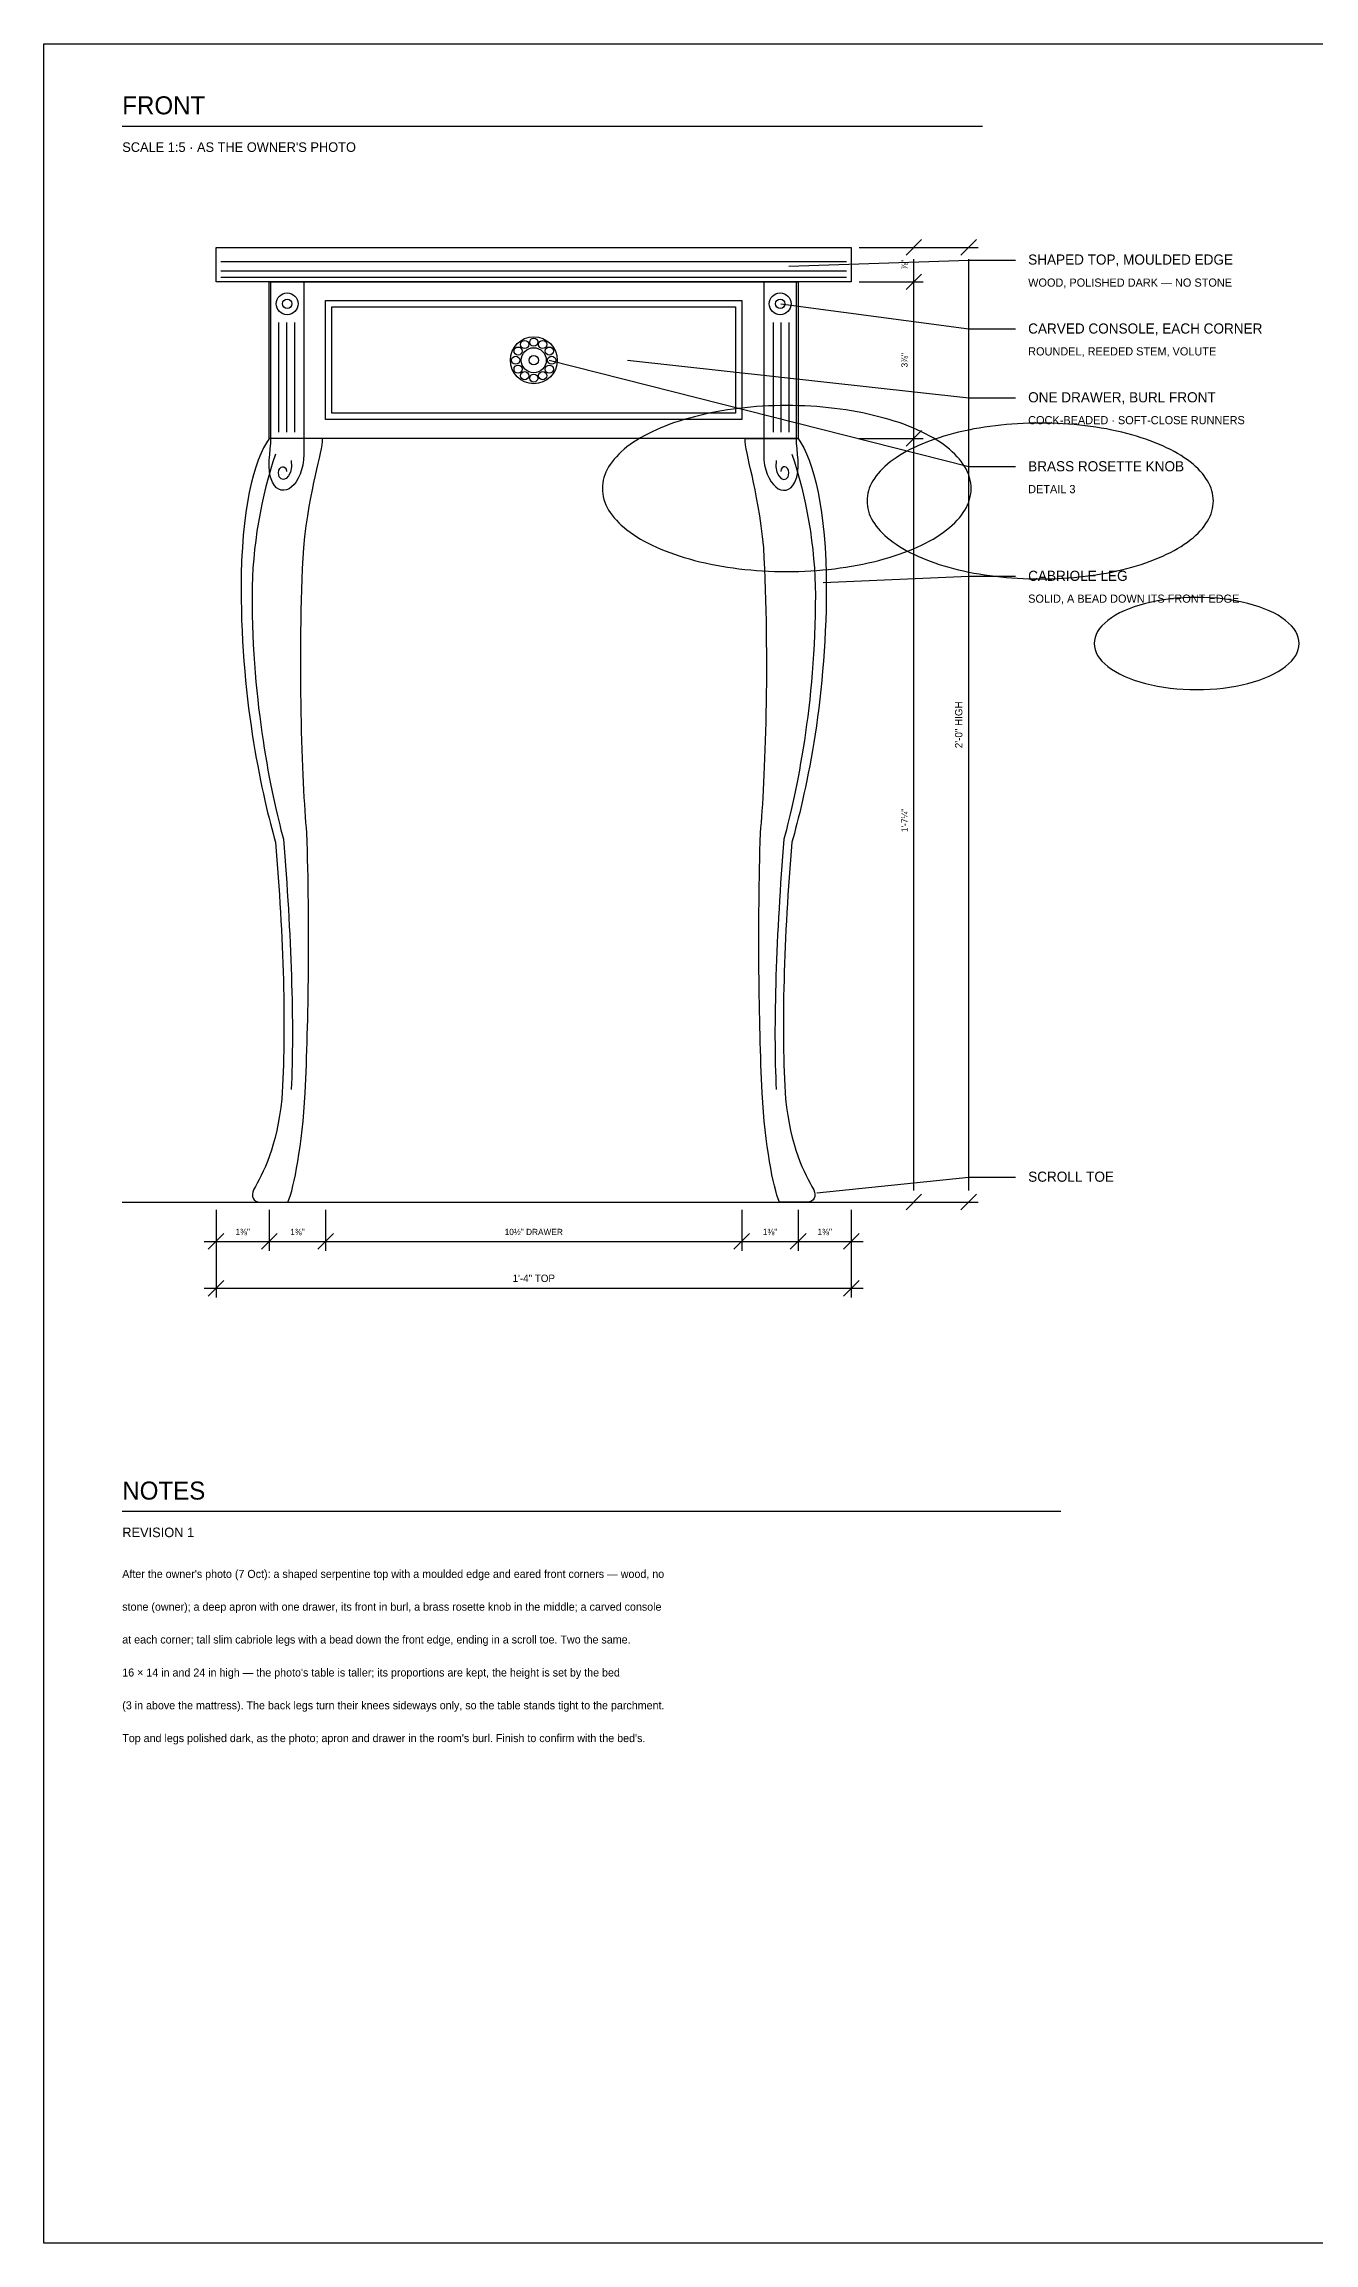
# Model space of a CAD drawing. Header units: inches. Extents: x 0.3 to 16.2, y 0.3 to 11.4.
# Drawn here: x 0.31 to 6.71, y 0.31 to 11.38 of the extents above; entities that cross this region are included whole.
import ezdxf
from ezdxf.enums import TextEntityAlignment as Align

# ---------------------------------------------------------------- set-up
doc = ezdxf.new("R2010")
doc.units = ezdxf.units.IN
doc.header["$LTSCALE"] = 0.009843
doc.header["$MEASUREMENT"] = 0
doc.layers.add('GEOMETRY', color=7, linetype='Continuous')
doc.layers.add('TEXT', color=7, linetype='Continuous')

msp = doc.modelspace()

# ---------------------------------------------------------------- linework, layer by layer
at = {"layer": 'GEOMETRY'}
for p, q in [((0.709, 10.965), (5.039, 10.965)), ((4.417, 10.354), (4.74, 10.354)), ((4.417, 10.354), (5.016, 10.354)), ((4.654, 10.315), (4.732, 10.394)), ((4.693, 5.61), (4.693, 10.295)), ((4.929, 10.315), (5.008, 10.394)), ((4.969, 5.61), (4.969, 10.295)), ((1.205, 10.283), (4.354, 10.283)), ((1.205, 10.236), (4.354, 10.236)), ((1.205, 10.205), (4.354, 10.205)), ((4.417, 10.181), (4.74, 10.181)), ((4.654, 10.142), (4.732, 10.22)), ((1.496, 9.976), (1.496, 9.425)), ((1.535, 9.976), (1.535, 9.425)), ((1.575, 9.976), (1.575, 9.425)), ((3.984, 9.976), (3.984, 9.425)), ((4.024, 9.976), (4.024, 9.425)), ((4.063, 9.976), (4.063, 9.425)), ((4.654, 9.354), (4.732, 9.433)), ((4.417, 9.394), (4.74, 9.394)), ((0.709, 5.551), (4.85, 5.551)), ((4.417, 5.551), (4.74, 5.551)), ((4.417, 5.551), (5.016, 5.551)), ((4.654, 5.512), (4.732, 5.591)), ((4.929, 5.512), (5.008, 5.591)), ((1.181, 5.512), (1.181, 5.307)), ((1.181, 5.512), (1.181, 5.071)), ((1.449, 5.512), (1.449, 5.307)), ((1.732, 5.512), (1.732, 5.307)), ((3.827, 5.512), (3.827, 5.307)), ((4.11, 5.512), (4.11, 5.307)), ((4.378, 5.512), (4.378, 5.307)), ((4.378, 5.512), (4.378, 5.071)), ((1.122, 5.354), (4.437, 5.354)), ((1.142, 5.315), (1.22, 5.394)), ((1.409, 5.315), (1.488, 5.394)), ((1.693, 5.315), (1.772, 5.394)), ((3.787, 5.315), (3.866, 5.394)), ((4.071, 5.315), (4.15, 5.394)), ((4.339, 5.315), (4.417, 5.394)), ((1.122, 5.118), (4.437, 5.118)), ((1.142, 5.079), (1.22, 5.157)), ((4.339, 5.079), (4.417, 5.157)), ((0.709, 3.996), (5.433, 3.996))]:
    msp.add_line(p, q, dxfattribs=at)
for points in [[(0.315, 11.378), (16.22, 11.378), (16.22, 0.315), (0.315, 0.315), (0.315, 11.378)], [(1.181, 10.354), (4.378, 10.354), (4.378, 10.181), (1.181, 10.181), (1.181, 10.354)], [(4.063, 10.26), (4.969, 10.291), (5.205, 10.291)], [(1.449, 10.181), (4.11, 10.181), (4.11, 9.394), (1.449, 9.394), (1.449, 10.181)], [(1.457, 10.181), (1.622, 10.181), (1.622, 9.315)], [(1.457, 9.394), (1.457, 10.181)], [(4.102, 10.181), (3.937, 10.181), (3.937, 9.315)], [(4.102, 9.394), (4.102, 10.181)], [(1.732, 10.087), (3.827, 10.087), (3.827, 9.488), (1.732, 9.488), (1.732, 10.087)], [(4.024, 10.071), (4.969, 9.945), (5.205, 9.945)], [(1.764, 10.055), (3.795, 10.055), (3.795, 9.52), (1.764, 9.52), (1.764, 10.055)], [(2.858, 9.787), (4.969, 9.252), (5.205, 9.252)], [(3.252, 9.787), (4.969, 9.598), (5.205, 9.598)], [(1.717, 9.394), (1.449, 9.394)], [(3.843, 9.394), (4.11, 9.394)], [(4.236, 8.669), (4.969, 8.701), (5.205, 8.701)], [(4.205, 5.598), (4.969, 5.677), (5.205, 5.677)], [(1.402, 5.551), (1.543, 5.551)], [(4.157, 5.551), (4.016, 5.551)]]:
    msp.add_lwpolyline(points, dxfattribs=at)
for centre, radius in [((1.539, 10.071), 0.0551), ((1.539, 10.071), 0.0236), ((4.02, 10.071), 0.0551), ((4.02, 10.071), 0.0236), ((2.78, 9.787), 0.118), ((2.701, 9.833), 0.0205), ((2.734, 9.866), 0.0205), ((2.78, 9.787), 0.063), ((2.78, 9.878), 0.0205), ((2.825, 9.866), 0.0205), ((2.858, 9.833), 0.0205), ((2.689, 9.787), 0.0205), ((2.701, 9.742), 0.0205), ((2.78, 9.787), 0.0236), ((2.858, 9.742), 0.0205), ((2.87, 9.787), 0.0205), ((2.734, 9.709), 0.0205), ((2.78, 9.697), 0.0205), ((2.825, 9.709), 0.0205)]:
    msp.add_circle(centre, radius, dxfattribs=at)
for points, knots in [([(4.981, 9.142), (4.981, 9.068), (4.939, 8.996), (4.857, 8.933), (4.776, 8.869), (4.658, 8.817), (4.517, 8.78), (4.376, 8.743), (4.216, 8.724), (4.053, 8.724), (3.89, 8.724), (3.73, 8.743), (3.589, 8.78), (3.448, 8.817), (3.331, 8.869), (3.249, 8.933), (3.168, 8.996), (3.125, 9.068), (3.125, 9.142), (3.125, 9.215), (3.168, 9.287), (3.249, 9.351), (3.331, 9.414), (3.448, 9.467), (3.589, 9.503), (3.73, 9.54), (3.89, 9.559), (4.053, 9.559), (4.216, 9.559), (4.376, 9.54), (4.517, 9.503), (4.658, 9.467), (4.776, 9.414), (4.857, 9.351), (4.939, 9.287), (4.981, 9.215), (4.981, 9.142)], [0, 0, 0, 0, 1, 1, 1, 2, 2, 2, 3, 3, 3, 4, 4, 4, 5, 5, 5, 6, 6, 6, 7, 7, 7, 8, 8, 8, 9, 9, 9, 10, 10, 10, 11, 11, 11, 12, 12, 12, 12]), ([(6.2, 9.079), (6.2, 9.01), (6.16, 8.942), (6.084, 8.883), (6.007, 8.823), (5.897, 8.774), (5.765, 8.739), (5.632, 8.705), (5.482, 8.687), (5.329, 8.687), (5.176, 8.687), (5.025, 8.705), (4.893, 8.739), (4.76, 8.774), (4.65, 8.823), (4.574, 8.883), (4.497, 8.942), (4.457, 9.01), (4.457, 9.079), (4.457, 9.148), (4.497, 9.215), (4.574, 9.275), (4.65, 9.334), (4.76, 9.384), (4.893, 9.418), (5.025, 9.453), (5.176, 9.471), (5.329, 9.471), (5.482, 9.471), (5.632, 9.453), (5.765, 9.418), (5.897, 9.384), (6.007, 9.334), (6.084, 9.275), (6.16, 9.215), (6.2, 9.148), (6.2, 9.079)], [0, 0, 0, 0, 1, 1, 1, 2, 2, 2, 3, 3, 3, 4, 4, 4, 5, 5, 5, 6, 6, 6, 7, 7, 7, 8, 8, 8, 9, 9, 9, 10, 10, 10, 11, 11, 11, 12, 12, 12, 12]), ([(1.449, 9.394), (1.37, 9.283), (1.307, 9.031), (1.307, 8.638), (1.307, 8.055), (1.417, 7.583), (1.48, 7.362)], [0, 0, 0, 0, 1, 1, 1, 2, 2, 2, 2]), ([(1.48, 9.315), (1.409, 9.11), (1.362, 8.843), (1.362, 8.606), (1.362, 8.055), (1.457, 7.614), (1.52, 7.378)], [0, 0, 0, 0, 1, 1, 1, 2, 2, 2, 2]), ([(1.622, 9.315), (1.622, 9.157), (1.512, 9.079), (1.465, 9.173), (1.433, 9.236), (1.457, 9.331), (1.457, 9.394)], [0, 0, 0, 0, 1, 1, 1, 2, 2, 2, 2]), ([(3.937, 9.315), (3.937, 9.157), (4.047, 9.079), (4.094, 9.173), (4.126, 9.236), (4.102, 9.331), (4.102, 9.394)], [0, 0, 0, 0, 1, 1, 1, 2, 2, 2, 2]), ([(4.079, 9.315), (4.15, 9.11), (4.197, 8.843), (4.197, 8.606), (4.197, 8.055), (4.102, 7.614), (4.039, 7.378)], [0, 0, 0, 0, 1, 1, 1, 2, 2, 2, 2]), ([(4.11, 9.394), (4.189, 9.283), (4.252, 9.031), (4.252, 8.638), (4.252, 8.055), (4.142, 7.583), (4.079, 7.362)], [0, 0, 0, 0, 1, 1, 1, 2, 2, 2, 2]), ([(1.559, 9.283), (1.575, 9.189), (1.496, 9.157), (1.496, 9.22), (1.496, 9.26), (1.535, 9.26), (1.535, 9.228)], [0, 0, 0, 0, 1, 1, 1, 2, 2, 2, 2]), ([(4, 9.283), (3.984, 9.189), (4.063, 9.157), (4.063, 9.22), (4.063, 9.26), (4.024, 9.26), (4.024, 9.228)], [0, 0, 0, 0, 1, 1, 1, 2, 2, 2, 2]), ([(6.632, 8.362), (6.632, 8.321), (6.608, 8.281), (6.563, 8.246), (6.518, 8.211), (6.452, 8.181), (6.374, 8.161), (6.296, 8.141), (6.207, 8.13), (6.116, 8.13), (6.026, 8.13), (5.937, 8.141), (5.858, 8.161), (5.78, 8.181), (5.715, 8.211), (5.669, 8.246), (5.624, 8.281), (5.6, 8.321), (5.6, 8.362), (5.6, 8.403), (5.624, 8.443), (5.669, 8.478), (5.715, 8.514), (5.78, 8.543), (5.858, 8.563), (5.937, 8.584), (6.026, 8.594), (6.116, 8.594), (6.207, 8.594), (6.296, 8.584), (6.374, 8.563), (6.452, 8.543), (6.518, 8.514), (6.563, 8.478), (6.608, 8.443), (6.632, 8.403), (6.632, 8.362)], [0, 0, 0, 0, 1, 1, 1, 2, 2, 2, 3, 3, 3, 4, 4, 4, 5, 5, 5, 6, 6, 6, 7, 7, 7, 8, 8, 8, 9, 9, 9, 10, 10, 10, 11, 11, 11, 12, 12, 12, 12])]:
    msp.add_open_spline(points, degree=3, knots=knots, dxfattribs=at)
for points in [[(1.622, 8.843), (1.654, 9.157), (1.717, 9.315), (1.717, 9.394)], [(3.937, 8.843), (3.906, 9.157), (3.843, 9.315), (3.843, 9.394)], [(1.638, 7.409), (1.614, 7.661), (1.591, 8.291), (1.622, 8.843)], [(3.921, 7.409), (3.945, 7.661), (3.969, 8.291), (3.937, 8.843)], [(1.48, 7.362), (1.52, 6.89), (1.535, 6.417), (1.512, 6.071)], [(1.52, 7.378), (1.559, 6.906), (1.575, 6.433), (1.559, 6.118)], [(1.63, 6.102), (1.646, 6.465), (1.654, 6.937), (1.638, 7.409)], [(3.929, 6.102), (3.913, 6.465), (3.906, 6.937), (3.921, 7.409)], [(4.039, 7.378), (4, 6.906), (3.984, 6.433), (4, 6.118)], [(4.079, 7.362), (4.039, 6.89), (4.024, 6.417), (4.047, 6.071)], [(1.543, 5.551), (1.575, 5.63), (1.614, 5.835), (1.63, 6.102)], [(4.016, 5.551), (3.984, 5.63), (3.945, 5.835), (3.929, 6.102)], [(1.512, 6.071), (1.488, 5.835), (1.417, 5.693), (1.37, 5.614)], [(4.047, 6.071), (4.071, 5.835), (4.142, 5.693), (4.189, 5.614)], [(1.37, 5.614), (1.354, 5.583), (1.37, 5.551), (1.402, 5.551)], [(4.189, 5.614), (4.205, 5.583), (4.189, 5.551), (4.157, 5.551)]]:
    msp.add_open_spline(points, degree=3, dxfattribs=at)

# ---------------------------------------------------------------- texts
at = {"layer": 'TEXT'}
for s, height, p in [('FRONT', 0.0907, (0.709, 11.024)), ("SCALE 1:5 · AS THE OWNER'S PHOTO", 0.04819, (0.709, 10.835)), ('SHAPED TOP, MOULDED EDGE', 0.05102, (5.268, 10.268)), ('WOOD, POLISHED DARK — NO STONE', 0.0411, (5.268, 10.157)), ('CARVED CONSOLE, EACH CORNER', 0.05102, (5.268, 9.921)), ('ROUNDEL, REEDED STEM, VOLUTE', 0.0411, (5.268, 9.811)), ('ONE DRAWER, BURL FRONT', 0.05102, (5.268, 9.575)), ('COCK-BEADED · SOFT-CLOSE RUNNERS', 0.0411, (5.268, 9.465)), ('BRASS ROSETTE KNOB', 0.05102, (5.268, 9.228)), ('DETAIL 3', 0.0411, (5.268, 9.118)), ('CABRIOLE LEG', 0.05102, (5.268, 8.677)), ('SOLID, A BEAD DOWN ITS FRONT EDGE', 0.0411, (5.268, 8.567)), ('SCROLL TOE', 0.051, (5.268, 5.654)), ('NOTES', 0.0907, (0.709, 4.055)), ('REVISION 1', 0.0482, (0.709, 3.866)), ("After the owner's photo (7 Oct): a shaped serpentine top with a moulded edge and eared front corners — wood, no", 0.040252, (0.709, 3.661)), ('stone (owner); a deep apron with one drawer, its front in burl, a brass rosette knob in the middle; a carved console', 0.040252, (0.709, 3.496)), ('at each corner; tall slim cabriole legs with a bead down the front edge, ending in a scroll toe. Two the same.', 0.040252, (0.709, 3.331)), ("16 × 14 in and 24 in high — the photo's table is taller; its proportions are kept, the height is set by the bed", 0.040252, (0.709, 3.165)), ('(3 in above the mattress). The back legs turn their knees sideways only, so the table stands tight to the parchment.', 0.040252, (0.709, 3)), ("Top and legs polished dark, as the photo; apron and drawer in the room's burl. Finish to confirm with the bed's.", 0.040252, (0.709, 2.835))]:
    msp.add_text(s, height=height, dxfattribs=at).set_placement(p)
for s, height, p in [('⅞"', 0.0312, (4.661, 10.268)), ('3⅞"', 0.0312, (4.661, 9.787)), ('2\'-0" HIGH', 0.0369, (4.937, 7.953)), ('1\'-7¼"', 0.0312, (4.661, 7.472))]:
    msp.add_text(s, height=height, rotation=90, dxfattribs=at).set_placement(p, align=Align.CENTER)
for s, height, p in [('1⅜"', 0.0312, (1.315, 5.386)), ('1⅜"', 0.0312, (1.591, 5.386)), ('10½" DRAWER', 0.03118, (2.78, 5.386)), ('1⅜"', 0.0312, (3.969, 5.386)), ('1⅜"', 0.0312, (4.244, 5.386)), ('1\'-4" TOP', 0.0369, (2.78, 5.15))]:
    msp.add_text(s, height=height, dxfattribs=at).set_placement(p, align=Align.CENTER)

doc.saveas('drawing.dxf')
